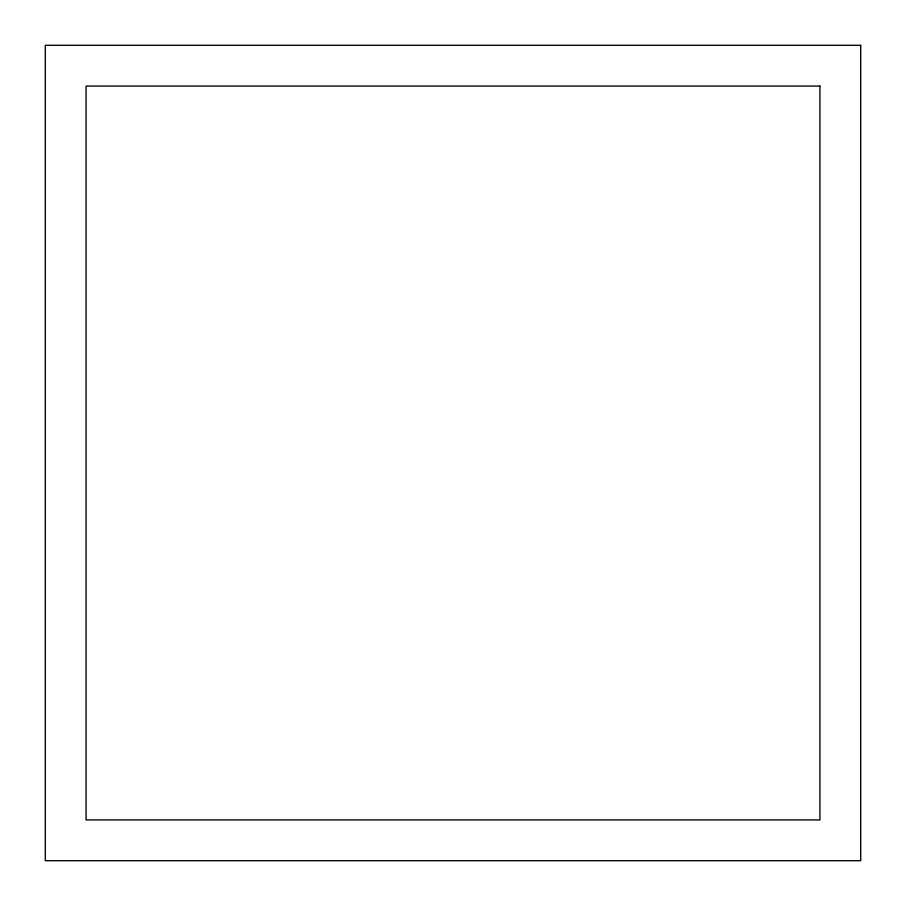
<?xml version="1.0" encoding="UTF-8"?>
<svg xmlns="http://www.w3.org/2000/svg" width="906" height="906" viewBox="0 0 906 906"><rect width="100%" height="100%" fill="white"/><g stroke="black" fill="none" stroke-linecap="round" stroke-linejoin="round"><path stroke-width="1.36" d="M860.7 45.3L45.3 45.3L45.3 860.7L860.7 860.7L860.7 45.3M819.93 86.07L86.07 86.07L86.07 819.93L819.93 819.93L819.93 86.07"/></g></svg>
